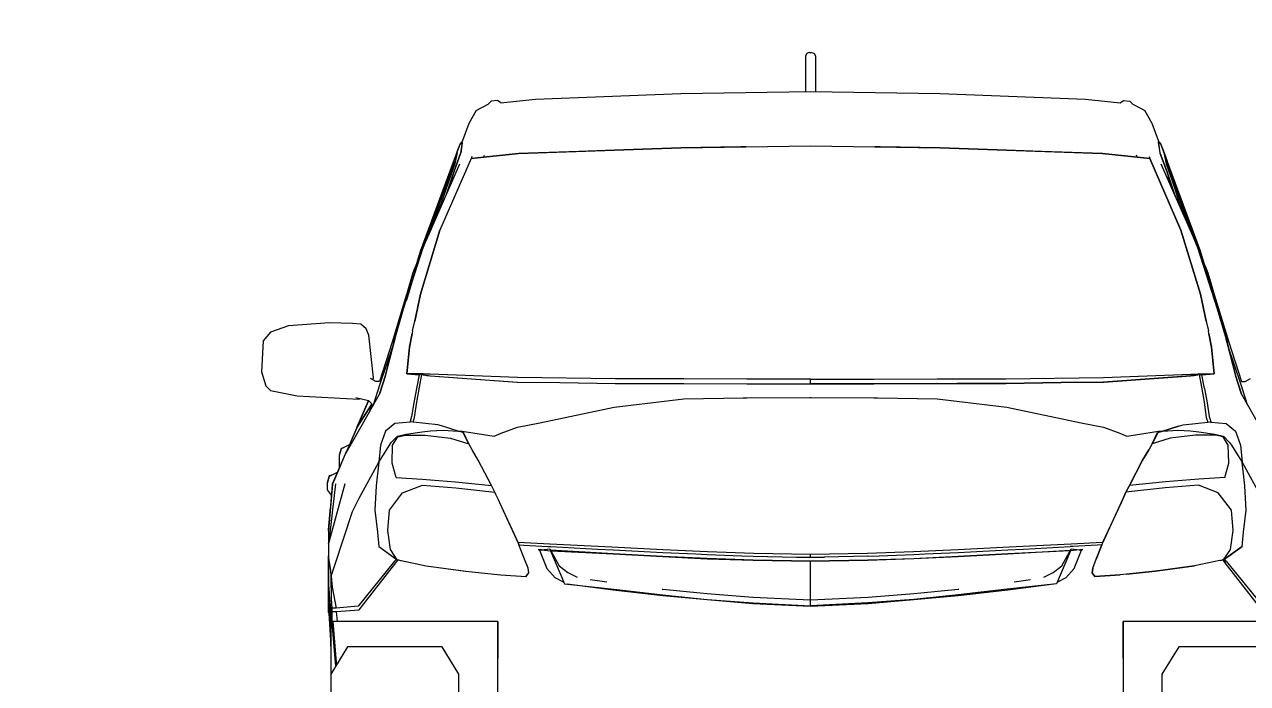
# Model space of a CAD drawing. Header units: millimetres. Extents: x 18162 to 7085488, y 72188 to 247925.
# Drawn here: x 4247286 to 4249482, y 100470 to 101653 of the extents above; entities that cross this region are included whole.
import ezdxf

# ---------------------------------------------------------------- set-up
doc = ezdxf.new("R2010")
doc.units = ezdxf.units.MM
doc.header["$MEASUREMENT"] = 0
doc.layers.add('Interior - Furniture', color=7, linetype='Continuous')
doc.styles.add('GENERATED_STYLE_3', font='', dxfattribs={"width": 0.8})
doc.styles.get('GENERATED_STYLE_3').set_extended_font_data('ISOCPEUR MON')
doc.dimstyles.new('GENERATED_STYLE__12', dxfattribs={"dimtxt": 330.000007, "dimasz": 171, "dimexe": 0.18, "dimexo": 150, "dimgap": 0, "dimtad": 1, "dimdec": 0, "dimzin": 0, "dimdsep": 46, "dimtxsty": 'GENERATED_STYLE_3', "dimblk": 'ARROWHEAD_2', "dimblk1": 'ARROWHEAD_2', "dimblk2": 'ARROWHEAD_2', "dimcen": 0.09, "dimclrd": 13, "dimclre": 13, "dimclrt": 13, "dimadec": 0, "dimazin": 0, "dimtfac": 1, "dimtdec": 4, "dimtmove": 0, "dimatfit": 3, "dimfxl": 1, "dimtolj": 1, "dimtzin": 0, "dimarcsym": 0})

# ---------------------------------------------------------------- blocks, each defined once
blk = doc.blocks.new('*D1582', base_point=(4294986.6, 104752.7))
at = {"color": 12, "linetype": 'Continuous', "lineweight": 35}
for p, q in [((4242680.2, 104817.7), (4242905.2, 104687.8)), ((4242680.2, 100067.7), (4242905.2, 99937.8))]:
    blk.add_line(p, q, dxfattribs=at)
at = {"color": 13, "linetype": 'Continuous', "lineweight": 13}
for p, q in [((4244092.8, 104752.7), (4242623.9, 104752.7)), ((4242792.7, 100002.7), (4242792.7, 104752.7)), ((4242961.4, 100002.7), (4242623.9, 100002.7)), ((4242792.7, 99892.7), (4242792.7, 100002.7))]:
    blk.add_line(p, q, dxfattribs=at)
at = {"color": 13, "lineweight": 13, "char_height": 330, "attachment_point": 7, "rotation": 90, "style": 'GENERATED_STYLE_3'}
for s, insert in [('\\A1;{\\pql;\\fISOCPEUR MON|b0|i0|c0|p0;\\W0.800000;600}', (4242822.5, 104134.4)), ('\\A1;{\\pql;\\fISOCPEUR MON|b0|i0|c0|p0;\\W0.800000;4,750}', (4242888.3, 101672.9))]:
    blk.add_mtext(s, dxfattribs=dict(at, insert=insert))
blk = doc.blocks.new('ARROWHEAD_2')
at = {"color": 0, "linetype": 'Continuous', "lineweight": 0}
for p, q in [((-0.378, -0.655), (0.378, 0.655)), ((0, 0), (-1, 0))]:
    blk.add_line(p, q, dxfattribs=at)
blk = doc.blocks.new('*D1584', base_point=(4294986.6, 104752.7))
at = {"color": 12, "linetype": 'Continuous', "lineweight": 35}
for p, q in [((4241780.2, 105417.7), (4242005.2, 105287.8)), ((4241780.2, 100067.7), (4242005.2, 99937.8))]:
    blk.add_line(p, q, dxfattribs=at)
at = {"color": 13, "linetype": 'Continuous', "lineweight": 13}
for p, q in [((4241892.7, 100002.7), (4241892.7, 105352.7)), ((4242863.1, 100002.7), (4241723.9, 100002.7)), ((4241892.7, 99892.7), (4241892.7, 100002.7))]:
    blk.add_line(p, q, dxfattribs=at)
at = {"color": 13, "lineweight": 13, "insert": (4241988.3, 102262.7), "char_height": 330, "attachment_point": 7, "rotation": 90, "style": 'GENERATED_STYLE_3'}
blk.add_mtext('\\A1;{\\pql;\\fISOCPEUR MON|b0|i0|c0|p0;\\W0.800000;5,350}', dxfattribs=at)

msp = doc.modelspace()

# ---------------------------------------------------------------- linework, layer by layer
at = {"layer": 'Interior - Furniture', "color": 7, "linetype": 'Continuous', "lineweight": 13}
for p, q in [((4248690.2, 101600.7), (4248688.1, 101596.6)), ((4248688.1, 101596.6), (4248688.1, 101532.6)), ((4248692.6, 101602), (4248690.2, 101600.7)), ((4248695.4, 101602.8), (4248692.6, 101602)), ((4248695.4, 101602.8), (4248697, 101602.3)), ((4248698.6, 101602.8), (4248697, 101602.3)), ((4248698.6, 101602.8), (4248701.4, 101602)), ((4248701.4, 101602), (4248703.8, 101600.7)), ((4248703.8, 101600.7), (4248705.9, 101596.6)), ((4248705.9, 101596.6), (4248705.9, 101532.6)), ((4248203.4, 101518.9), (4248464.1, 101528.9)), ((4248464.1, 101528.9), (4248697, 101532.7)), ((4248697, 101532.7), (4248929.9, 101528.9)), ((4248929.9, 101528.9), (4249190.6, 101518.9)), ((4248096.8, 101498.6), (4248118.5, 101510.1)), ((4248123.6, 101515.3), (4248118.4, 101510)), ((4248135.2, 101516.7), (4248123.6, 101515.3)), ((4248140.9, 101512.4), (4248135.2, 101516.7)), ((4248140.8, 101512.4), (4248203.4, 101518.9)), ((4249190.6, 101518.9), (4249253.2, 101512.4)), ((4249253.1, 101512.4), (4249258.8, 101516.7)), ((4249258.8, 101516.7), (4249270.4, 101515.3)), ((4249270.4, 101515.3), (4249275.6, 101510)), ((4249275.5, 101510.1), (4249297.2, 101498.6)), ((4248096.8, 101498.6), (4248083.6, 101475.3)), ((4249310.4, 101475.3), (4249297.2, 101498.6)), ((4248083.6, 101475.3), (4248071.9, 101442.7)), ((4249322.1, 101442.7), (4249310.4, 101475.3)), ((4248071.9, 101442.5), (4248067.9, 101438)), ((4248067.9, 101437.9), (4248072, 101442.2)), ((4248071.9, 101440.1), (4248069.2, 101422.5)), ((4248069.4, 101422.8), (4248072.2, 101440.6)), ((4248071.9, 101442.1), (4248071.9, 101442.7)), ((4248072.2, 101440.8), (4248072, 101442.2)), ((4249324.6, 101422.8), (4249321.8, 101440.6)), ((4249321.9, 101440.8), (4249322, 101442.2)), ((4249326.1, 101437.9), (4249322, 101442.2)), ((4249322.1, 101442.7), (4249322.1, 101442.1)), ((4249322.1, 101442.5), (4249326.1, 101438)), ((4249324.9, 101422.5), (4249322.1, 101440.1)), ((4248051.2, 101392.7), (4248061.4, 101420.4)), ((4248052.1, 101395.1), (4248061.4, 101420.4)), ((4248063.6, 101427), (4248056.7, 101407.7)), ((4248069, 101421.5), (4248057.5, 101389.5)), ((4248057.5, 101389.5), (4248069, 101421.5)), ((4248062.8, 101423.2), (4248058.3, 101402.9)), ((4248061.4, 101420.4), (4248062.5, 101423.4)), ((4248062.5, 101423.4), (4248067.9, 101437.9)), ((4248067.8, 101437.7), (4248063.6, 101427)), ((4248063.6, 101427), (4248063.6, 101426.2)), ((4248067.9, 101438), (4248067.8, 101437.7)), ((4248067.9, 101438), (4248067.9, 101437.9)), ((4248069.2, 101421.9), (4248069.3, 101422.2)), ((4248172.7, 101421.3), (4248110.4, 101414.8)), ((4248110.5, 101414.7), (4248172.7, 101421.3)), ((4248110.5, 101414.8), (4248111.6, 101418)), ((4248172.7, 101421.3), (4248344.9, 101427.3)), ((4248281.4, 101425.1), (4248172.7, 101421.3)), ((4248344.9, 101427.2), (4248281.4, 101425.1)), ((4248344.9, 101427.3), (4248464.1, 101431.4)), ((4248464.1, 101431.3), (4248344.9, 101427.2)), ((4248464.1, 101431.4), (4248581.2, 101433.2)), ((4248572, 101433.1), (4248464.1, 101431.3)), ((4248581.2, 101433.2), (4248572, 101433.1)), ((4248581.2, 101433.2), (4248697, 101435.1)), ((4248697, 101435.1), (4248812.8, 101433.2)), ((4248697, 101435.1), (4248697, 101435.1)), ((4248812.8, 101433.2), (4248929.9, 101431.4)), ((4248822, 101433.1), (4248812.8, 101433.2)), ((4248929.9, 101431.3), (4248822, 101433.1)), ((4248929.9, 101431.4), (4249049.1, 101427.3)), ((4249049.1, 101427.2), (4248929.9, 101431.3)), ((4249049.1, 101427.3), (4249221.3, 101421.3)), ((4249112.6, 101425.1), (4249049.2, 101427.2)), ((4249221.3, 101421.3), (4249112.6, 101425.1)), ((4249221.3, 101421.3), (4249283.6, 101414.7)), ((4249283.6, 101414.8), (4249221.3, 101421.3)), ((4249283.5, 101414.8), (4249282.4, 101418)), ((4249324.8, 101421.9), (4249324.7, 101422.2)), ((4249336.5, 101389.5), (4249325, 101421.5)), ((4249325, 101421.5), (4249336.5, 101389.5)), ((4249326.1, 101438), (4249326.1, 101437.9)), ((4249326.1, 101438), (4249326.2, 101437.7)), ((4249331.5, 101423.4), (4249326.1, 101437.9)), ((4249326.2, 101437.7), (4249330.4, 101427)), ((4249330.4, 101427), (4249337.3, 101407.7)), ((4249330.4, 101427), (4249330.5, 101426.2)), ((4249331.2, 101423.2), (4249335.7, 101402.9)), ((4249332.6, 101420.4), (4249331.5, 101423.4)), ((4249341.9, 101395.1), (4249332.6, 101420.4)), ((4249342.8, 101392.7), (4249332.6, 101420.4)), ((4248010.6, 101272.6), (4248067.8, 101403)), ((4248087.9, 101412.4), (4248031.9, 101283.5)), ((4248058.3, 101402.9), (4248047.9, 101372.5)), ((4248053.3, 101391.2), (4248059.3, 101407.4)), ((4248089.1, 101415.7), (4248087.9, 101412.3)), ((4248087.9, 101412.3), (4248110.5, 101414.8)), ((4248110.4, 101414.8), (4248087.9, 101412.4)), ((4248087.9, 101412.4), (4248110.5, 101414.7)), ((4249306.1, 101412.3), (4249283.5, 101414.8)), ((4249306.1, 101412.4), (4249283.6, 101414.8)), ((4249283.6, 101414.7), (4249306.1, 101412.4)), ((4249304.9, 101415.7), (4249306.1, 101412.3)), ((4249306.1, 101412.4), (4249362.1, 101283.5)), ((4249362.1, 101283.5), (4249306.1, 101412.4)), ((4249326.2, 101403), (4249383.4, 101272.6)), ((4249340.7, 101391.2), (4249334.7, 101407.4)), ((4249335.7, 101402.9), (4249346.1, 101372.5)), ((4247996.8, 101246), (4248052.1, 101395.1)), ((4248001.6, 101251.9), (4248053.3, 101391.2)), ((4248011.2, 101273.9), (4248057.5, 101380.2)), ((4248043.5, 101348.1), (4248057.5, 101389.3)), ((4248057.5, 101389.3), (4248043.6, 101348.6)), ((4249350.4, 101348.6), (4249336.5, 101389.3)), ((4249336.5, 101389.3), (4249350.5, 101348.1)), ((4249336.5, 101380.2), (4249382.7, 101274.2)), ((4249392.4, 101251.9), (4249340.7, 101391.2)), ((4249397.2, 101246), (4249341.9, 101395.1)), ((4248047.9, 101372.5), (4248034.9, 101334)), ((4249346.1, 101372.5), (4249359.1, 101334)), ((4248034.9, 101334), (4247983.4, 101206.8)), ((4248043.6, 101348.6), (4248043.1, 101347.1)), ((4248043.3, 101347.5), (4248043.5, 101348.1)), ((4249350.9, 101347.1), (4249350.4, 101348.6)), ((4249350.5, 101348.1), (4249350.7, 101347.5)), ((4249359.1, 101334), (4249410.6, 101206.8)), ((4247997.1, 101168.8), (4248031.9, 101283.5)), ((4248031.9, 101283.5), (4247997.1, 101168.8)), ((4248002, 101252.8), (4248010.6, 101272.6)), ((4248031.9, 101283.5), (4248031.9, 101283.5)), ((4249362.1, 101283.5), (4249396.9, 101168.8)), ((4249396.9, 101168.8), (4249362.1, 101283.5)), ((4249383.4, 101272.6), (4249392, 101252.8)), ((4247966.7, 101142.7), (4248002, 101252.8)), ((4247986.5, 101208.3), (4248002, 101252.8)), ((4247989.5, 101221.9), (4247996.8, 101246)), ((4247989.6, 101222.3), (4247996.8, 101246)), ((4249392, 101252.8), (4249427.3, 101142.7)), ((4249392, 101252.8), (4249407.5, 101208.3)), ((4249404.5, 101221.9), (4249397.2, 101246)), ((4249404.4, 101222.3), (4249397.2, 101246)), ((4247983.4, 101206.8), (4247947.2, 101082.8)), ((4247971.1, 101156.5), (4247986.5, 101208.3)), ((4247986.5, 101208.3), (4247971.6, 101157.9)), ((4249422.4, 101157.9), (4249407.5, 101208.3)), ((4249407.5, 101208.3), (4249422.9, 101156.5)), ((4249410.6, 101206.8), (4249446.8, 101082.8)), ((4247972, 101167.9), (4247946.2, 101082.8)), ((4247986.5, 101120.5), (4247997.1, 101168.8)), ((4247997.1, 101168.8), (4247986.5, 101120.5)), ((4247996.7, 101167.1), (4247996.7, 101167.2)), ((4249396.9, 101168.8), (4249407.5, 101120.5)), ((4249407.5, 101120.5), (4249396.9, 101168.8)), ((4249397.3, 101167.2), (4249397.3, 101167.1)), ((4249422, 101167.9), (4249447.8, 101082.8)), ((4247950.9, 101088), (4247966.7, 101142.7)), ((4249427.3, 101142.7), (4249443.1, 101088)), ((4247759.9, 101111.9), (4247727.9, 101100.4)), ((4247833.6, 101117.2), (4247759.9, 101111.9)), ((4247874.9, 101116.3), (4247833.6, 101117.2)), ((4247889.6, 101114.7), (4247874.9, 101116.3)), ((4247899.3, 101106.6), (4247889.6, 101114.7)), ((4247982.7, 101103.1), (4247986.5, 101120.5)), ((4249407.5, 101120.5), (4249411.3, 101103.1)), ((4247727.9, 101100.4), (4247714.6, 101084.8)), ((4247904, 101095.1), (4247899.3, 101106.6)), ((4247912.3, 101018.6), (4247904, 101095.1)), ((4247977, 101073.6), (4247981.8, 101098.4)), ((4247981.8, 101098.4), (4247977, 101073.6)), ((4247982.7, 101103.1), (4247981.8, 101098.4)), ((4249412.2, 101098.4), (4249411.3, 101103.1)), ((4249412.2, 101098.4), (4249417, 101073.6)), ((4249417, 101073.6), (4249412.2, 101098.4)), ((4249443.1, 101088), (4249443, 101088.5)), ((4247714.6, 101084.8), (4247711.3, 101029.5)), ((4247946.2, 101082.8), (4247923.1, 101012.1)), ((4247923.9, 101006.1), (4247947.7, 101076.6)), ((4247934, 101023.2), (4247949.8, 101083.8)), ((4247949.8, 101083.8), (4247934.2, 101023.9)), ((4247950.9, 101088), (4247938, 101041.7)), ((4247949.8, 101083.8), (4247950.9, 101088)), ((4247951, 101088.3), (4247950.9, 101088)), ((4247950.9, 101088), (4247950.9, 101088)), ((4247972.3, 101025.9), (4247977, 101073.6)), ((4247977, 101073.6), (4247972.3, 101025.9)), ((4249417, 101073.6), (4249421.7, 101025.9)), ((4249421.7, 101025.9), (4249417, 101073.6)), ((4249456, 101041.7), (4249443.1, 101088)), ((4249443.1, 101088), (4249443.1, 101088)), ((4249443.1, 101088), (4249445.4, 101079.3)), ((4249459.8, 101023.9), (4249445.4, 101079.3)), ((4249445.4, 101079.3), (4249460, 101023.2)), ((4249470.1, 101006.1), (4249446.3, 101076.6)), ((4249447.8, 101082.8), (4249470.9, 101012.1)), ((4247711.3, 101029.5), (4247719.2, 101004)), ((4247933.9, 101022.8), (4247929.1, 101007.7)), ((4247929.1, 101007.7), (4247933.9, 101022.8)), ((4247933.9, 101022.8), (4247934, 101023.2)), ((4247934, 101023), (4247933.9, 101022.8)), ((4247996.7, 101025.7), (4247972.3, 101025.9)), ((4247972.3, 101025.9), (4247996.7, 101025.2)), ((4247972.3, 101025.9), (4247994.6, 101023.7)), ((4247994.6, 101023.7), (4247989.8, 100999.4)), ((4247999.4, 101024.8), (4247994.6, 101023.7)), ((4247995.2, 101001.6), (4247999.4, 101024.8)), ((4248001.8, 101025.6), (4247996.7, 101025.7)), ((4247996.7, 101025.2), (4248001.8, 101024.5)), ((4247999.4, 101024.8), (4248001.8, 101024.2)), ((4248008.2, 101025.2), (4248001.8, 101025.6)), ((4248001.8, 101024.5), (4248008.2, 101023.3)), ((4248001.8, 101024.2), (4248008.2, 101022.9)), ((4248014, 101024.9), (4248008.2, 101025.2)), ((4248008.2, 101023.3), (4248014, 101022)), ((4248008.2, 101022.9), (4248014, 101022)), ((4248171.1, 101019.2), (4248014, 101024.9)), ((4249222.9, 101019.2), (4249380, 101024.9)), ((4249380, 101024.9), (4249385.8, 101025.2)), ((4249385.8, 101023.3), (4249380, 101022)), ((4249380, 101022), (4249385.8, 101022.9)), ((4249385.8, 101025.2), (4249392.3, 101025.6)), ((4249392.3, 101024.5), (4249385.8, 101023.3)), ((4249385.8, 101022.9), (4249392.2, 101024.2)), ((4249392.2, 101024.2), (4249394.6, 101024.8)), ((4249392.3, 101025.6), (4249397.3, 101025.7)), ((4249397.3, 101025.2), (4249392.3, 101024.5)), ((4249394.6, 101024.8), (4249398.8, 101001.6)), ((4249394.6, 101024.8), (4249399.4, 101023.7)), ((4249397.3, 101025.7), (4249421.7, 101025.9)), ((4249421.7, 101025.9), (4249397.3, 101025.2)), ((4249399.4, 101023.7), (4249421.7, 101025.9)), ((4249404.2, 100999.4), (4249399.4, 101023.7)), ((4249460, 101023.2), (4249460.1, 101022.8)), ((4249460.1, 101022.8), (4249460.1, 101023)), ((4249464.9, 101007.7), (4249460.1, 101022.8)), ((4249460.1, 101022.8), (4249464.9, 101007.7)), ((4247719.2, 101004), (4247727.9, 100995.6)), ((4247916.6, 101011.8), (4247907.3, 101017.4)), ((4247911.5, 101014.8), (4247912.3, 101018.6)), ((4247912.5, 100970.3), (4247923.9, 101006.1)), ((4247923.2, 101012.1), (4247916.6, 101011.8)), ((4247929.1, 101007.7), (4247923.3, 100989.3)), ((4247923.3, 100989.3), (4247929.1, 101007.7)), ((4247990.2, 100974.9), (4247995.2, 101001.6)), ((4248014, 101022), (4248171.1, 101010.9)), ((4248014, 101022), (4248170.5, 101010.9)), ((4248170.5, 101010.9), (4248171.1, 101010.9)), ((4248346.1, 101017), (4248171.1, 101019.2)), ((4248171.1, 101010.9), (4248247.2, 101009.9)), ((4248171.1, 101010.9), (4248247.2, 101009.9)), ((4248247.2, 101009.9), (4248346.1, 101008.6)), ((4248247.2, 101009.9), (4248346.1, 101008.6)), ((4248469.4, 101016.6), (4248346.1, 101017)), ((4248346.1, 101008.6), (4248433.9, 101008.3)), ((4248346.1, 101008.6), (4248433.9, 101008.3)), ((4248433.9, 101008.3), (4248469.4, 101008.2)), ((4248582.9, 101016.4), (4248469.4, 101016.6)), ((4248469.4, 101008.2), (4248582.9, 101008)), ((4248469.4, 101008.2), (4248582.9, 101008)), ((4248697, 101016.4), (4248582.9, 101016.4)), ((4248582.9, 101008), (4248697, 101008)), ((4248582.9, 101008), (4248697, 101008)), ((4248697, 101008), (4248697, 101016.4)), ((4248697, 101016.4), (4248811.2, 101016.4)), ((4248811.2, 101008), (4248697, 101008)), ((4248697, 101008), (4248811.2, 101008)), ((4248811.2, 101016.4), (4248924.6, 101016.6)), ((4248924.6, 101008.2), (4248811.2, 101008)), ((4248811.2, 101008), (4248924.6, 101008.2)), ((4248924.6, 101016.6), (4249047.9, 101017)), ((4248924.6, 101008.2), (4248960.1, 101008.3)), ((4249047.9, 101008.6), (4248960.1, 101008.3)), ((4248960.1, 101008.3), (4249047.9, 101008.6)), ((4249047.9, 101017), (4249222.9, 101019.2)), ((4249146.8, 101009.9), (4249047.9, 101008.6)), ((4249047.9, 101008.6), (4249146.8, 101009.9)), ((4249222.9, 101010.9), (4249146.8, 101009.9)), ((4249146.8, 101009.9), (4249222.9, 101010.9)), ((4249380, 101022), (4249222.9, 101010.9)), ((4249222.9, 101010.9), (4249223.5, 101010.9)), ((4249223.5, 101010.9), (4249380, 101022)), ((4249398.8, 101001.6), (4249403.8, 100974.9)), ((4249470.7, 100989.3), (4249464.9, 101007.7)), ((4249464.9, 101007.7), (4249470.7, 100989.3)), ((4249481.5, 100970.3), (4249470.1, 101006.1)), ((4249470.8, 101012.1), (4249477.5, 101011.8)), ((4249477.5, 101011.8), (4249486.7, 101017.4)), ((4247727.9, 100995.6), (4247775.4, 100986.5)), ((4247775.4, 100986.5), (4247886.5, 100980.2)), ((4247881.1, 100983), (4247903.5, 100978.1)), ((4247886.5, 100980.2), (4247888.5, 100981.4)), ((4247890.2, 100931.1), (4247923.3, 100989.3)), ((4247924, 100991.7), (4247924.1, 100992)), ((4247989.8, 100999.4), (4247984.7, 100973.5)), ((4249404.2, 100999.4), (4249409.3, 100973.5)), ((4249470, 100991.7), (4249469.9, 100992)), ((4249470.7, 100989.3), (4249503.8, 100931.1)), ((4247902.7, 100976.3), (4247869.2, 100898.5)), ((4247882.8, 100929.2), (4247909.8, 100971.4)), ((4247882.9, 100929.4), (4247902.7, 100976.3)), ((4247909.8, 100971.4), (4247882.9, 100929.4)), ((4247902.7, 100976.3), (4247903.6, 100978)), ((4247903.5, 100978.1), (4247910, 100971.2)), ((4247908.3, 100966.6), (4247904.7, 100956.5)), ((4247909.8, 100971.4), (4247908.2, 100966.5)), ((4247984.7, 100973.5), (4247981, 100949.3)), ((4247986.4, 100947.5), (4247990.2, 100974.9)), ((4249403.8, 100974.9), (4249407.6, 100947.5)), ((4249409.3, 100973.5), (4249413, 100949.3)), ((4247950.6, 100936.7), (4247933.8, 100923)), ((4247978.3, 100939.2), (4247950.6, 100936.7)), ((4247950.6, 100936.7), (4247950.6, 100936.7)), ((4247978.5, 100940), (4247978.3, 100939.2)), ((4247981.1, 100939.5), (4247978.3, 100939.2)), ((4247981, 100949.3), (4247978.5, 100940)), ((4247978.5, 100940), (4247978.5, 100940)), ((4247983.9, 100939.2), (4247981.1, 100939.5)), ((4247983.9, 100939.1), (4247986.4, 100947.5)), ((4248028.1, 100934.1), (4247983.9, 100939.2)), ((4249365.9, 100934.1), (4249410.1, 100939.2)), ((4249407.6, 100947.5), (4249410.1, 100939.1)), ((4249410.1, 100939.2), (4249412.9, 100939.5)), ((4249412.9, 100939.5), (4249415.7, 100939.2)), ((4249413, 100949.3), (4249415.5, 100940)), ((4249415.7, 100939.2), (4249415.5, 100940)), ((4249415.5, 100940), (4249415.5, 100940)), ((4249415.7, 100939.2), (4249443.4, 100936.7)), ((4249443.4, 100936.7), (4249460.2, 100923)), ((4249443.4, 100936.7), (4249443.4, 100936.7)), ((4247882.7, 100929.2), (4247864.6, 100887.4)), ((4247873.3, 100900.4), (4247890.2, 100931.1)), ((4247882.7, 100929.2), (4247882.8, 100929.2)), ((4247882.8, 100929.2), (4247882.9, 100929.4)), ((4247933.8, 100923), (4247925.3, 100897.8)), ((4247956.2, 100912.5), (4247970, 100915.5)), ((4247970, 100915.5), (4248005.6, 100915.9)), ((4248005.6, 100915.9), (4248051, 100910.1)), ((4248034.7, 100932.1), (4248028.1, 100934.1)), ((4248028.1, 100934.1), (4248028.1, 100934.1)), ((4248064.6, 100923), (4248034.7, 100932.1)), ((4248064.6, 100923), (4248034.7, 100932.1)), ((4248073.9, 100920.2), (4248064.6, 100923)), ((4248073.7, 100920.3), (4248064.6, 100923)), ((4248073.7, 100920.1), (4248073.7, 100920.3)), ((4248083.6, 100899.9), (4248073.7, 100920.1)), ((4248083.6, 100899.9), (4248073.9, 100920.2)), ((4249310.4, 100899.9), (4249320.1, 100920.2)), ((4249320.3, 100920.1), (4249310.4, 100899.9)), ((4249320.1, 100920.2), (4249329.5, 100923)), ((4249329.4, 100923), (4249320.3, 100920.3)), ((4249320.3, 100920.3), (4249320.3, 100920.1)), ((4249357.9, 100931.7), (4249329.4, 100923)), ((4249329.5, 100923), (4249357.9, 100931.7)), ((4249388.4, 100915.9), (4249343, 100910.1)), ((4249357.9, 100931.7), (4249365.9, 100934.1)), ((4249365.9, 100934.1), (4249365.9, 100934.1)), ((4249424, 100915.5), (4249388.4, 100915.9)), ((4249437.8, 100912.5), (4249424, 100915.5)), ((4249460.2, 100923), (4249468.7, 100897.8)), ((4247851.4, 100878.9), (4247854.9, 100891.7)), ((4247851.7, 100880.4), (4247854.9, 100892.4)), ((4247854.9, 100891.7), (4247869.4, 100898.6)), ((4247854.9, 100892.4), (4247859, 100893.7)), ((4247862.3, 100882.1), (4247873.3, 100900.4)), ((4247873.3, 100900.4), (4247873.3, 100900.4)), ((4247925.3, 100897.8), (4247921.9, 100867.2)), ((4247946.1, 100865.5), (4247946.9, 100897.9)), ((4247946.9, 100897.9), (4247956.2, 100912.5)), ((4247946.9, 100897.9), (4247946.9, 100897.9)), ((4248051, 100910.1), (4248083.6, 100899.9)), ((4248083.6, 100899.9), (4248083.6, 100899.9)), ((4248083.6, 100899.9), (4248083.6, 100899.9)), ((4248089.7, 100889.5), (4248083.6, 100899.9)), ((4249310.4, 100899.9), (4249304.3, 100889.5)), ((4249343, 100910.1), (4249310.4, 100899.9)), ((4249310.4, 100899.9), (4249310.4, 100899.9)), ((4249310.4, 100899.9), (4249310.4, 100899.9)), ((4249447.1, 100897.9), (4249437.8, 100912.5)), ((4249447.1, 100897.9), (4249447.1, 100897.9)), ((4249447.9, 100865.5), (4249447.1, 100897.9)), ((4249468.7, 100897.8), (4249472.1, 100867.2)), ((4247839.1, 100828.4), (4247864.6, 100887.4)), ((4247839.1, 100827.3), (4247862.3, 100882.1)), ((4247851.4, 100878.9), (4247851.6, 100880)), ((4247851.4, 100867), (4247851.4, 100878.9)), ((4247851.6, 100880), (4247851.7, 100880.4)), ((4247851.6, 100880), (4247851.6, 100880)), ((4247864.6, 100887.4), (4247863.3, 100883.7)), ((4248100.7, 100870.7), (4248089.7, 100889.5)), ((4248100.7, 100870.7), (4248089.7, 100889.5)), ((4248124.5, 100825.3), (4248100.7, 100870.7)), ((4248124.5, 100825.3), (4248100.7, 100870.7)), ((4249269.5, 100825.3), (4249293.3, 100870.7)), ((4249293.3, 100870.7), (4249269.5, 100825.3)), ((4249293.3, 100870.7), (4249304.3, 100889.5)), ((4249304.3, 100889.5), (4249293.3, 100870.7)), ((4247833.4, 100842.3), (4247848.1, 100849.2)), ((4247852.8, 100859.7), (4247838.9, 100827.8)), ((4247851.6, 100857.6), (4247847.9, 100849.1)), ((4247851.4, 100866.9), (4247851.4, 100867)), ((4247851.6, 100857.2), (4247851.4, 100866.9)), ((4247921.9, 100867.2), (4247917.3, 100824.6)), ((4247953.4, 100839.4), (4247946.1, 100865.5)), ((4249440.6, 100839.4), (4249447.9, 100865.5)), ((4249476.7, 100824.6), (4249472.1, 100867.2)), ((4247830, 100829.4), (4247833.4, 100842.3)), ((4247830, 100829.4), (4247830.1, 100830.5)), ((4247830, 100817.6), (4247830, 100829.4)), ((4247830.1, 100830.5), (4247830.2, 100830.9)), ((4247830.1, 100830.5), (4247830.1, 100830.5)), ((4247830.2, 100830.9), (4247833.5, 100843)), ((4247861.2, 100828.4), (4247832, 100721)), ((4247838.9, 100827.8), (4247832, 100744.4)), ((4247832.1, 100743.1), (4247839.1, 100827.3)), ((4247832.9, 100724.2), (4247844.9, 100828.4)), ((4247833.5, 100843), (4247837.6, 100844.2)), ((4247838.9, 100827.8), (4247839.1, 100828.4)), ((4247953.4, 100839.4), (4248000, 100836.7)), ((4247964.9, 100812), (4248000.6, 100825.8)), ((4248000, 100836.7), (4248059.6, 100832)), ((4248000.6, 100825.8), (4248060.1, 100821)), ((4248059.6, 100832), (4248124.5, 100825.3)), ((4248130.6, 100813.4), (4248124.5, 100825.3)), ((4248130.6, 100813.4), (4248124.5, 100825.3)), ((4249263.4, 100813.4), (4249269.5, 100825.3)), ((4249269.5, 100825.3), (4249263.4, 100813.4)), ((4249334.4, 100832), (4249269.5, 100825.3)), ((4249393.4, 100825.8), (4249333.9, 100821)), ((4249394, 100836.7), (4249334.4, 100832)), ((4249429.1, 100812), (4249393.4, 100825.8)), ((4249440.6, 100839.4), (4249394, 100836.7)), ((4247830, 100817.5), (4247830, 100817.6)), ((4247837.3, 100807.8), (4247830, 100817.5)), ((4247917.3, 100824.6), (4247915.2, 100780.8)), ((4247941.2, 100780.9), (4247964.9, 100812)), ((4248060.1, 100821), (4248130.6, 100813.4)), ((4248132.4, 100809.4), (4248130.6, 100813.4)), ((4248132.4, 100809.4), (4248130.6, 100813.4)), ((4248136.9, 100799.4), (4248132.4, 100809.4)), ((4248136.8, 100799.5), (4248132.4, 100809.4)), ((4249257.1, 100799.4), (4249261.6, 100809.4)), ((4249261.6, 100809.4), (4249257.2, 100799.5)), ((4249261.6, 100809.4), (4249263.4, 100813.4)), ((4249263.4, 100813.4), (4249261.6, 100809.4)), ((4249333.9, 100821), (4249263.4, 100813.4)), ((4249452.8, 100780.9), (4249429.1, 100812)), ((4249478.9, 100780.8), (4249476.7, 100824.6)), ((4247832, 100745.7), (4247835.5, 100785.8)), ((4248139.2, 100794.4), (4248136.8, 100799.5)), ((4248139.2, 100794.4), (4248136.9, 100799.4)), ((4248172.9, 100721.2), (4248139.2, 100794.4)), ((4248172.5, 100723.2), (4248139.2, 100794.4)), ((4249221.1, 100721.2), (4249254.8, 100794.4)), ((4249254.8, 100794.4), (4249221.5, 100723.2)), ((4249257.2, 100799.5), (4249254.8, 100794.4)), ((4249254.8, 100794.4), (4249257.1, 100799.4)), ((4247915.2, 100780.8), (4247919.5, 100741.4)), ((4247938.4, 100744.3), (4247941.2, 100780.9)), ((4249455.6, 100744.3), (4249452.8, 100780.9)), ((4249474.5, 100741.4), (4249478.9, 100780.8)), ((4247832, 100744), (4247832, 100745.7)), ((4247832, 100744.4), (4247832.1, 100745.2)), ((4247832, 100744.4), (4247832, 100743.8)), ((4247832, 100743.8), (4247832, 100686.5)), ((4247832.1, 100745.2), (4247832.1, 100745.2)), ((4247832.1, 100721.2), (4247832.1, 100743.1)), ((4247919.5, 100741.4), (4247919.5, 100741.4)), ((4247919.5, 100741.4), (4247919.5, 100741.4)), ((4247919.5, 100741.4), (4247922.3, 100715.9)), ((4247943.2, 100710.1), (4247938.4, 100744.3)), ((4249450.8, 100710.1), (4249455.6, 100744.3)), ((4249471.8, 100715.9), (4249474.5, 100741.4)), ((4249474.6, 100741.4), (4249474.6, 100741.4)), ((4249474.6, 100741.4), (4249474.6, 100741.4)), ((4247832, 100721), (4247832, 100699.2)), ((4247832, 100720.7), (4247832, 100721)), ((4247922.3, 100715.9), (4247955.3, 100692)), ((4247922.3, 100715.9), (4247953.6, 100693.2)), ((4248172.5, 100723.2), (4248173.7, 100719)), ((4248229.3, 100720.2), (4248172.5, 100723.2)), ((4248173.7, 100719), (4248172.9, 100721.2)), ((4248183.9, 100693.2), (4248173.7, 100719)), ((4248173.7, 100719), (4248182.3, 100718.1)), ((4248183.9, 100693.2), (4248173.7, 100719)), ((4248182.3, 100718.1), (4248225.8, 100715.8)), ((4248225.8, 100715.8), (4248231, 100715.5)), ((4248340.3, 100714.5), (4248229.3, 100720.2)), ((4248231, 100715.5), (4248314.5, 100711.1)), ((4249164.7, 100720.2), (4249053.7, 100714.5)), ((4249079.5, 100711.1), (4249163, 100715.5)), ((4249168.2, 100715.8), (4249163, 100715.5)), ((4249221.5, 100723.2), (4249164.7, 100720.2)), ((4249211.7, 100718.1), (4249168.2, 100715.8)), ((4249210.1, 100693.2), (4249220.3, 100719)), ((4249220.3, 100719), (4249210.1, 100693.2)), ((4249220.3, 100719), (4249211.7, 100718.1)), ((4249221.5, 100723.2), (4249220.3, 100719)), ((4249220.3, 100719), (4249221.1, 100721.2)), ((4249221.5, 100723.2), (4249221.5, 100723.2)), ((4249471.8, 100715.9), (4249438.7, 100692)), ((4249440.4, 100693.2), (4249471.8, 100715.9)), ((4247832, 100711.3), (4247832, 100707.7)), ((4247832, 100707.7), (4247832, 100598)), ((4247832.3, 100643.8), (4247832, 100699.2)), ((4247832, 100662.3), (4247832, 100699.2)), ((4247836.1, 100671.9), (4247832, 100699.2)), ((4247955.3, 100692), (4247943.2, 100710.1)), ((4247953.6, 100693.2), (4247950.5, 100689.4)), ((4247955.8, 100690.5), (4247953.6, 100693.2)), ((4248190.3, 100676.8), (4248183.9, 100693.2)), ((4248214.7, 100709.7), (4248208.1, 100710.1)), ((4248208.1, 100710.1), (4248230.4, 100708.2)), ((4248210.3, 100709.2), (4248213.7, 100709.6)), ((4248210.3, 100709.2), (4248223.7, 100676.3)), ((4248214, 100709.7), (4248228.9, 100711.5)), ((4248228.9, 100711.5), (4248245.9, 100681.2)), ((4248342.6, 100702.6), (4248230.4, 100708.9)), ((4248230.4, 100708.2), (4248255.6, 100648.9)), ((4248230.8, 100708.1), (4248342.6, 100702.3)), ((4248314.5, 100711.1), (4248342.5, 100709.6)), ((4248431.7, 100710), (4248340.3, 100714.5)), ((4248342.5, 100709.6), (4248409.6, 100706.2)), ((4248431.9, 100698.1), (4248342.6, 100702.6)), ((4248342.6, 100702.3), (4248431.9, 100697.7)), ((4248409.6, 100706.2), (4248431.9, 100705)), ((4248511.9, 100706.3), (4248431.7, 100710)), ((4248431.9, 100705), (4248491.5, 100702.3)), ((4248511.4, 100694.2), (4248431.9, 100698.1)), ((4248431.9, 100697.7), (4248511.4, 100693.9)), ((4248491.5, 100702.3), (4248511.3, 100701.4)), ((4248511.3, 100701.4), (4248573.5, 100699.1)), ((4248593.9, 100691.3), (4248511.4, 100694.2)), ((4248511.4, 100693.9), (4248593.9, 100691)), ((4248595.1, 100703.2), (4248511.9, 100706.3)), ((4248573.5, 100699.1), (4248593.9, 100698.3)), ((4248593.9, 100698.3), (4248671.7, 100696.9)), ((4248697, 100701.3), (4248595.1, 100703.2)), ((4248671.7, 100696.9), (4248697, 100696.5)), ((4248799, 100703.2), (4248697, 100701.3)), ((4248697, 100696.5), (4248697, 100701.3)), ((4248697, 100696.5), (4248722.3, 100696.9)), ((4248800.2, 100698.3), (4248722.3, 100696.9)), ((4248882.1, 100706.3), (4248799, 100703.2)), ((4248800.1, 100691.3), (4248882.6, 100694.2)), ((4248882.6, 100693.9), (4248800.1, 100691)), ((4248800.2, 100698.3), (4248820.5, 100699.1)), ((4248820.5, 100699.1), (4248882.7, 100701.4)), ((4248962.3, 100710), (4248882.1, 100706.3)), ((4248882.6, 100694.2), (4248962.1, 100698.1)), ((4248962.1, 100697.7), (4248882.6, 100693.9)), ((4248882.7, 100701.4), (4248902.5, 100702.3)), ((4248902.5, 100702.3), (4248962.1, 100705)), ((4248962.1, 100705), (4248984.5, 100706.2)), ((4248962.1, 100698.1), (4249051.4, 100702.6)), ((4249051.4, 100702.3), (4248962.1, 100697.7)), ((4249053.7, 100714.5), (4248962.3, 100710)), ((4248984.5, 100706.2), (4249051.5, 100709.6)), ((4249051.4, 100702.6), (4249163.6, 100708.9)), ((4249163.2, 100708.1), (4249051.4, 100702.3)), ((4249051.5, 100709.6), (4249079.5, 100711.1)), ((4249163.7, 100708.2), (4249138.4, 100648.9)), ((4249148.1, 100681.2), (4249165.1, 100711.5)), ((4249185.9, 100710.1), (4249163.7, 100708.2)), ((4249165.1, 100711.5), (4249180, 100709.7)), ((4249170.3, 100676.3), (4249183.8, 100709.2)), ((4249179.3, 100709.7), (4249185.9, 100710.1)), ((4249180.3, 100709.6), (4249183.8, 100709.2)), ((4249203.7, 100676.8), (4249210.1, 100693.2)), ((4249438.2, 100690.5), (4249440.4, 100693.2)), ((4249438.7, 100692), (4249450.8, 100710.1)), ((4249443.5, 100689.4), (4249440.4, 100693.2)), ((4247832, 100686.5), (4247832, 100685.1)), ((4247836.8, 100662.7), (4247836.1, 100671.9)), ((4247950.5, 100689.4), (4247885.1, 100608.6)), ((4247886.6, 100601.9), (4247952.6, 100686.7)), ((4247952.6, 100686.7), (4247955.8, 100690.6)), ((4247952.6, 100686.7), (4247955.8, 100690.5)), ((4247955.3, 100692), (4247957.5, 100691.6)), ((4247955.8, 100690.6), (4247955.9, 100690.7)), ((4247955.9, 100690.7), (4247957.5, 100691.6)), ((4247957.5, 100691.6), (4247957.5, 100691.6)), ((4247957.5, 100691.6), (4247960.9, 100690.8)), ((4247960.9, 100690.8), (4247962.4, 100690.5)), ((4247962.4, 100690.5), (4248007.3, 100680.8)), ((4248007.3, 100680.8), (4248077.9, 100671.4)), ((4248007.3, 100680.8), (4248078.1, 100671.4)), ((4248007.3, 100680.8), (4248007.3, 100680.8)), ((4248077.9, 100671.4), (4248078.1, 100671.4)), ((4248078.1, 100671.4), (4248129.4, 100666)), ((4248078.1, 100671.4), (4248129.4, 100666)), ((4248191.4, 100668.2), (4248190.3, 100676.8)), ((4248191.4, 100668.2), (4248190.4, 100676.8)), ((4248190.4, 100676.8), (4248190.4, 100676.8)), ((4248238.8, 100659.5), (4248223.7, 100676.3)), ((4248245.9, 100681.2), (4248261.3, 100668.8)), ((4248697, 100689.7), (4248593.9, 100691.3)), ((4248593.9, 100691), (4248697, 100689.3)), ((4248697, 100689.7), (4248800.1, 100691.3)), ((4248800.1, 100691), (4248697, 100689.3)), ((4248697, 100689.3), (4248697, 100689.7)), ((4248697, 100619.8), (4248697, 100689.3)), ((4249132.8, 100668.8), (4249148.1, 100681.2)), ((4249170.3, 100676.3), (4249155.2, 100659.5)), ((4249202.7, 100668.2), (4249203.7, 100676.8)), ((4249203.7, 100676.8), (4249202.7, 100668.2)), ((4249203.7, 100676.8), (4249203.7, 100676.8)), ((4249316, 100671.4), (4249264.3, 100666)), ((4249264.3, 100666), (4249316, 100671.4)), ((4249316, 100671.4), (4249386.7, 100680.8)), ((4249316.1, 100671.4), (4249316, 100671.4)), ((4249386.7, 100680.8), (4249316.1, 100671.4)), ((4249431.6, 100690.5), (4249386.7, 100680.8)), ((4249386.7, 100680.8), (4249386.7, 100680.8)), ((4249433.1, 100690.8), (4249431.6, 100690.5)), ((4249433.1, 100690.8), (4249436.5, 100691.6)), ((4249438.7, 100692), (4249436.5, 100691.6)), ((4249436.5, 100691.6), (4249436.5, 100691.6)), ((4249436.5, 100691.6), (4249438.1, 100690.7)), ((4249438.1, 100690.7), (4249438.2, 100690.6)), ((4249438.2, 100690.6), (4249441.4, 100686.7)), ((4249441.4, 100686.7), (4249438.2, 100690.5)), ((4249507.4, 100601.9), (4249441.4, 100686.7)), ((4249443.5, 100689.4), (4249508.9, 100608.6)), ((4247832, 100598), (4247832, 100662.3)), ((4247832.3, 100643.8), (4247832, 100662.3)), ((4247832, 100661.5), (4247832.1, 100596.1)), ((4247832, 100661.5), (4247832, 100661.5)), ((4247832.1, 100596), (4247832.1, 100659.2)), ((4247836.8, 100662.7), (4247838.5, 100643)), ((4248129.4, 100666), (4248141, 100664.8)), ((4248141, 100664.8), (4248186.4, 100662.1)), ((4248141, 100664.8), (4248186.3, 100662)), ((4248186.3, 100662), (4248191.4, 100668.2)), ((4248186.4, 100662.1), (4248191.4, 100668.2)), ((4248254.6, 100651.3), (4248238.8, 100659.5)), ((4248261.3, 100668.8), (4248278.4, 100661)), ((4248301.8, 100656.7), (4248331.3, 100652.1)), ((4249062.7, 100652.1), (4249092.2, 100656.7)), ((4249115.7, 100661), (4249132.8, 100668.8)), ((4249155.2, 100659.5), (4249139.4, 100651.3)), ((4249207.7, 100662.1), (4249202.7, 100668.2)), ((4249202.7, 100668.2), (4249207.7, 100662)), ((4249253, 100664.8), (4249207.7, 100662.1)), ((4249207.7, 100662), (4249253, 100664.8)), ((4249264.3, 100666), (4249253, 100664.8)), ((4247832.1, 100596), (4247832.3, 100643)), ((4247834.1, 100621.6), (4247832.3, 100643.8)), ((4247832.4, 100642.6), (4247832.6, 100627.7)), ((4247832.6, 100627.7), (4247832.6, 100639.9)), ((4247832.6, 100627.7), (4247835.7, 100537.4)), ((4247832.9, 100635.7), (4247832.7, 100624.8)), ((4247838.5, 100643), (4247845.6, 100604.8)), ((4248255.6, 100648.9), (4248349.5, 100638.8)), ((4248342.7, 100637.5), (4248260.1, 100648.4)), ((4248432, 100627.3), (4248342.7, 100637.5)), ((4248349.5, 100638.8), (4248431.9, 100629.2)), ((4248430.6, 100639.4), (4248432, 100639.2)), ((4248431.9, 100629.2), (4248511.4, 100620.9)), ((4248432, 100639.2), (4248499.1, 100632.8)), ((4248511.5, 100619.8), (4248432, 100627.3)), ((4248499.1, 100632.8), (4248511.5, 100631.6)), ((4248511.5, 100631.6), (4248593.7, 100625)), ((4248800.3, 100625), (4248882.5, 100631.6)), ((4248882.5, 100631.6), (4248894.9, 100632.8)), ((4248962, 100627.3), (4248882.5, 100619.8)), ((4248962.1, 100629.2), (4248882.6, 100620.9)), ((4248894.9, 100632.8), (4248962, 100639.2)), ((4248962, 100639.2), (4248963.4, 100639.4)), ((4249051.3, 100637.5), (4248962, 100627.3)), ((4249044.5, 100638.8), (4248962.1, 100629.2)), ((4249138.4, 100648.9), (4249044.5, 100638.8)), ((4249133.9, 100648.4), (4249051.3, 100637.5)), ((4247836, 100550.7), (4247833.9, 100624)), ((4247836.2, 100604.9), (4247834.1, 100621.6)), ((4247836, 100606.1), (4247836, 100602.8)), ((4247885.1, 100608.6), (4247845.6, 100604.8)), ((4248511.4, 100620.9), (4248593.9, 100614.9)), ((4248593.7, 100613.1), (4248511.5, 100619.8)), ((4248593.7, 100625), (4248697, 100619.8)), ((4248697, 100608), (4248593.7, 100613.1)), ((4248593.9, 100614.9), (4248697, 100609.2)), ((4248697, 100619.8), (4248800.3, 100625)), ((4248697, 100609.2), (4248697, 100619.4)), ((4248800.1, 100614.9), (4248697, 100609.2)), ((4248800.3, 100613.1), (4248697, 100608)), ((4248882.6, 100620.9), (4248800.1, 100614.9)), ((4248882.5, 100619.8), (4248800.3, 100613.1)), ((4247832.1, 100596.2), (4247832, 100598)), ((4247832.1, 100596.1), (4247832.1, 100595.9)), ((4247832.1, 100596), (4247835.7, 100537.4)), ((4247836, 100602.8), (4247836, 100573.9)), ((4247838.5, 100604.9), (4247836.2, 100604.9)), ((4247836.2, 100604.9), (4247836.5, 100599.2)), ((4247836.5, 100599.2), (4247838.2, 100599.2)), ((4247838.3, 100579), (4247836.5, 100599.2)), ((4247838.2, 100599.2), (4247845.5, 100599.3)), ((4247845.6, 100604.8), (4247838.5, 100604.9)), ((4247845.5, 100599.3), (4247886.6, 100601.9)), ((4247845.5, 100599.3), (4247847.1, 100581.1)), ((4247845.6, 100604.8), (4247845.6, 100604.8)), ((4247835.7, 100559.6), (4247834.5, 100571.8)), ((4247835.9, 100553), (4247834.7, 100567)), ((4247836, 100573.9), (4247836, 100527.8)), ((4247843.9, 100514.9), (4247838.3, 100579)), ((4247839.5, 100581.1), (4247844.9, 100514.4)), ((4248135.6, 100581.1), (4248135.6, 100514.4)), ((4249258.4, 100514.4), (4249258.4, 100581.1)), ((4247835.4, 100541.5), (4247835.6, 100538.1)), ((4247835.6, 100538.1), (4247836, 100534.3)), ((4247835.7, 100537.4), (4247836, 100534.6)), ((4247866, 100535.6), (4247836, 100486.8)), ((4247836, 100527.8), (4247836, 100486.8)), ((4248036, 100535.6), (4247866, 100535.6)), ((4248066, 100486.8), (4248036, 100535.6)), ((4249358, 100535.6), (4249328, 100486.8)), ((4249528, 100535.6), (4249358, 100535.6)), ((4247845.1, 100501.6), (4247843.9, 100514.9)), ((4247844.9, 100514.4), (4247845.9, 100502.8))]:
    msp.add_line(p, q, dxfattribs=at)
at = {"layer": 'Interior - Furniture', "color": 7, "linetype": 'Continuous', "lineweight": 13, "flags": 128}
for points in [[(4248129.3, 100913.9), (4248141.6, 100919), (4248170.8, 100930), (4248211.2, 100937.7), (4248344.6, 100966.1), (4248444.7, 100977.6), (4248469.5, 100980.6), (4248576.4, 100982.5), (4248582.6, 100982.6), (4248695.6, 100983.5), (4248697, 100983.5), (4248698.4, 100983.5), (4248811.4, 100982.6), (4248817.6, 100982.5), (4248924.5, 100980.6), (4248949.3, 100977.6), (4249049.5, 100966.1), (4249182.8, 100937.7), (4249223.2, 100930), (4249252.5, 100919), (4249264.7, 100913.9)], [(4247838.3, 100579), (4247838.2, 100590.1), (4247838.2, 100599.2), (4247838.3, 100600.2), (4247838.5, 100604.9), (4247837.2, 100621), (4247836.8, 100662.7), (4247842.9, 100682.2), (4247874.7, 100778.6), (4247886.9, 100802.5), (4247921.9, 100867.2), (4247933.4, 100885.3), (4247941.2, 100897.8), (4247944.5, 100902.4), (4247954.9, 100913.1), (4247955.9, 100913.8), (4247968.5, 100917), (4247970.9, 100917.5), (4247999.7, 100921.5), (4248014.6, 100923.2), (4248037.4, 100924.4), (4248064.6, 100923)], [(4248064.6, 100923), (4248068.4, 100923), (4248072, 100923), (4248110, 100917.1), (4248129.3, 100913.9)], [(4249264.7, 100913.9), (4249284.1, 100917.1), (4249322, 100923), (4249325.6, 100923), (4249329.4, 100923)], [(4249329.5, 100923), (4249356.7, 100924.4), (4249379.4, 100923.2), (4249394.3, 100921.5), (4249423.1, 100917.5), (4249425.5, 100917), (4249438.1, 100913.8), (4249439.1, 100913.1), (4249449.5, 100902.4), (4249452.8, 100897.8), (4249460.6, 100885.3), (4249472.1, 100867.2), (4249507.1, 100802.5), (4249519.3, 100778.6), (4249551.1, 100682.2), (4249557.2, 100662.7), (4249556.9, 100621), (4249555.5, 100604.9), (4249555.7, 100600.2), (4249555.8, 100599.2), (4249555.8, 100590.1), (4249555.7, 100579)], [(4248135.6, 100581.1), (4248104.2, 100581.1), (4248041.1, 100581.1), (4247839.5, 100581.1)], [(4248135.5, 100216.8), (4248135.5, 100296.2), (4248135.6, 100387.6), (4248135.6, 100581.1)], [(4249258.4, 100581.1), (4249258.4, 100387.6), (4249258.5, 100296.2), (4249258.5, 100216.8)], [(4249554.5, 100581.1), (4249352.9, 100581.1), (4249289.8, 100581.1), (4249258.4, 100581.1)], [(4247836, 100486.8), (4247836, 100459.3), (4247836, 100386.1), (4247836, 100322.7), (4247836, 100259.3), (4247836, 100186.2), (4247836, 100158.6)], [(4248066, 100158.6), (4248066, 100186.2), (4248066, 100259.3), (4248066, 100322.7), (4248066, 100386.1), (4248066, 100459.3), (4248066, 100486.8)], [(4249328, 100486.8), (4249328, 100459.3), (4249328, 100386.1), (4249328, 100322.7), (4249328, 100259.3), (4249328, 100186.2), (4249328, 100158.6)]]:
    msp.add_lwpolyline(points, dxfattribs=at)

# ---------------------------------------------------------------- dimensions: what is measured, and where the dimension line sits
at = {"color": 13, "linetype": 'Continuous', "lineweight": 13}
for base, p2, picture, middle in [((4241892.7, 105352.7), (4243763.1, 105352.7), '*D1584', (4241661.7, 102815.5)), ((4242792.7, 104752.7), (4244242.8, 104752.7), '*D1582', (4242561.7, 102225.7))]:
    dim = msp.add_linear_dim(base=base, p1=(4259113.1, 100002.7), p2=p2, angle=90, dimstyle='GENERATED_STYLE__12', dxfattribs=at)
    dim.commit()
    dim.dimension.update_dxf_attribs({"geometry": picture, "text_midpoint": middle, "dimtype": 160, "text_rotation": 90})

doc.saveas('drawing.dxf')
